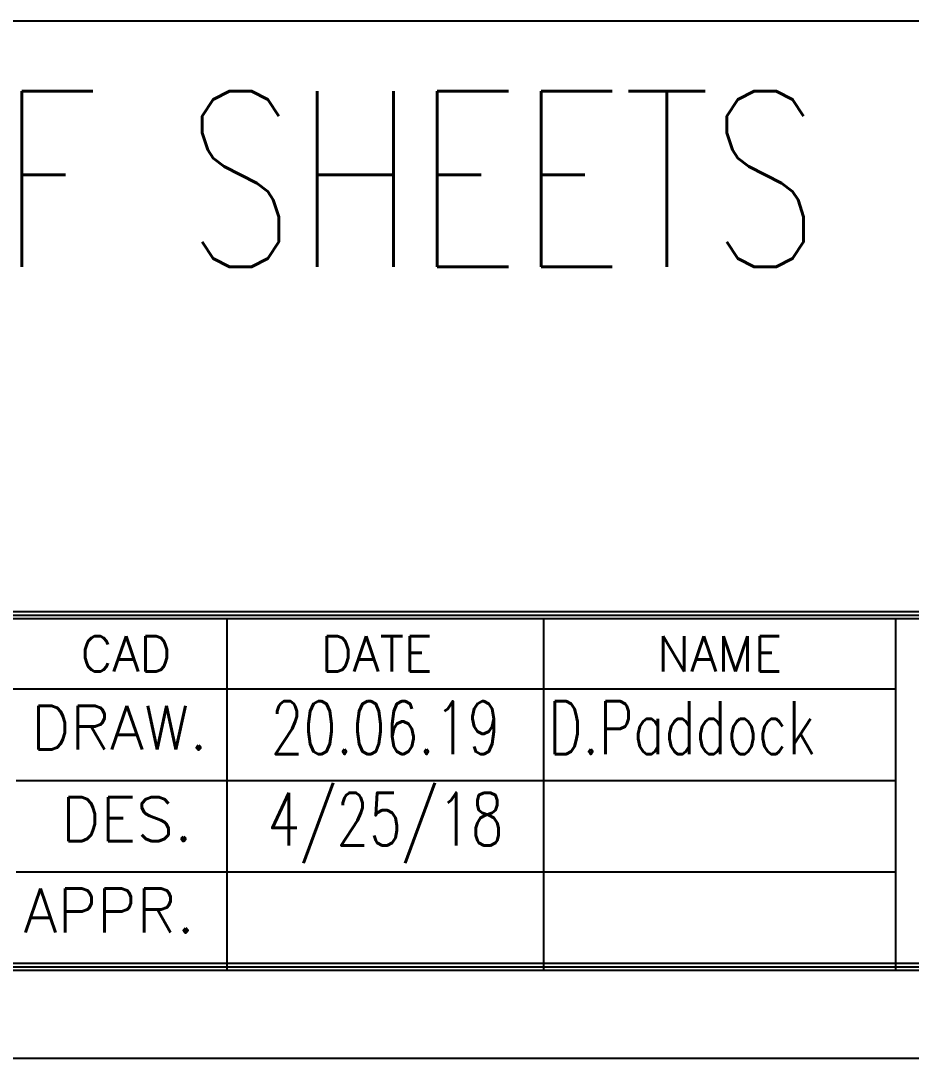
# Model space of a CAD drawing. Extents: x 0 to 420, y 0 to 297.
# Drawn here: x 89.5 to 140.1, y 0 to 59 of the extents above; entities that cross this region are included whole.
import ezdxf
from ezdxf.enums import TextEntityAlignment as Align

# ---------------------------------------------------------------- set-up
doc = ezdxf.new("R2010")
doc.units = 0
doc.header["$LTSCALE"] = 25
doc.layers.add('ECS_LEV_PG_FRAME', color=7, linetype='CONTINUOUS')
doc.layers.add('ECS_LEV_PH_DATA', color=7, linetype='CONTINUOUS')
doc.styles.add('ROMANS', font='ROMANS.SHX', dxfattribs={"oblique": 0.017453})

# ---------------------------------------------------------------- blocks, each defined once
blk = doc.blocks.new('__TEXT_')
blk = doc.blocks.new('__PHTEXT_')

msp = doc.modelspace()

# ---------------------------------------------------------------- linework, layer by layer
at = {"layer": 'ECS_LEV_PG_FRAME', "color": 7, "linetype": 'Continuous'}
msp.add_line((0, 0), (420, 0), dxfattribs=at)
at = {"layer": 'ECS_LEV_PH_DATA', "linetype": 'Continuous'}
for p, q in [((28, 59), (406, 59)), ((99.65, 5.4), (100.15, 5.4))]:
    msp.add_line(p, q, dxfattribs=at)
at = {"layer": 'ECS_LEV_PH_DATA', "linetype": 'Continuous', "ltscale": 0.33}
for p, q in [((5, 25.4), (415, 25.4)), ((5, 25.2), (415, 25.2)), ((5, 25), (415, 25)), ((101.25, 5), (101.25, 25)), ((119.25, 5), (119.25, 25)), ((139.25, 5), (139.25, 25)), ((5, 5.4), (415, 5.4)), ((5, 5.2), (415, 5.2)), ((5, 5), (415, 5))]:
    msp.add_line(p, q, dxfattribs=at)
msp.add_lwpolyline([(20, 21), (139.25, 21)], dxfattribs=at)
at = {"layer": 'ECS_LEV_PH_DATA', "ltscale": 0.33}
for points in [[(89.25, 15.8), (139.25, 15.8)], [(89.25, 10.6), (139.25, 10.6)]]:
    msp.add_lwpolyline(points, dxfattribs=at)

# ---------------------------------------------------------------- block references
at = {"layer": 'ECS_LEV_PH_DATA', "linetype": 'Continuous'}
ref = msp.add_blockref('__PHTEXT_', (0, 0), dxfattribs=at)
ref.add_attrib('ECS_T_TEXT_0.1', 'AMOUNT OF SHEETS', dxfattribs={"height": 10, "style": 'ROMANS', "width": 0.725}).set_placement((38, 50), align=Align.MIDDLE_LEFT)
at = {"layer": 'ECS_LEV_PH_DATA', "linetype": 'Continuous', "ltscale": 0.33}
ref = msp.add_blockref('__TEXT_', (0, 330), dxfattribs=at)
ref.add_attrib('ECS_T_TEXT_0.0', 'CAD', dxfattribs={"linetype": 'Continuous', "height": 2, "style": 'ROMANS'}).set_placement((95.5, 23), align=Align.MIDDLE_CENTER)
at = {"layer": 'ECS_LEV_PH_DATA', "linetype": 'Continuous'}
ref = msp.add_blockref('__PHTEXT_', (0, 0), dxfattribs=at)
ref.add_attrib('ECS_T_TEXT_0.1', 'DATE', dxfattribs={"height": 2, "style": 'ROMANS'}).set_placement((109.75, 23), align=Align.MIDDLE_CENTER)
ref = msp.add_blockref('__PHTEXT_', (0, 0), dxfattribs=at)
ref.add_attrib('ECS_T_TEXT_0.1', 'NAME', dxfattribs={"height": 2, "style": 'ROMANS'}).set_placement((129.25, 23), align=Align.MIDDLE_CENTER)
ref = msp.add_blockref('__PHTEXT_', (0, 0), dxfattribs=at)
ref.add_attrib('?pgdescr02_0.0', '20.06.19', dxfattribs={"height": 3, "style": 'ROMANS', "width": 0.725}).set_placement((110.25, 18.8), align=Align.MIDDLE_CENTER)
ref = msp.add_blockref('__PHTEXT_', (0, 0), dxfattribs=at)
ref.add_attrib('?pgdescr04_0.0', 'D.Paddock', dxfattribs={"height": 3, "style": 'ROMANS', "width": 0.725}).set_placement((119.493, 18.8), align=Align.MIDDLE_LEFT)
ref = msp.add_blockref('__PHTEXT_', (0, 0), dxfattribs=at)
ref.add_attrib('ECS_T_TEXT_0.1', 'DRAW.', dxfattribs={"height": 2.5, "style": 'ROMANS'}).set_placement((95.124, 18.8), align=Align.MIDDLE_CENTER)
ref = msp.add_blockref('__PHTEXT_', (0, 0), dxfattribs=at)
ref.add_attrib('?pgdescr03_0.0', '4/25/18', dxfattribs={"height": 3, "style": 'ROMANS', "width": 0.725}).set_placement((110.25, 13.6), align=Align.MIDDLE_CENTER)
ref = msp.add_blockref('__PHTEXT_', (0, 0), dxfattribs=at)
ref.add_attrib('ECS_T_TEXT_0.1', 'DES.', dxfattribs={"height": 2.5, "style": 'ROMANS'}).set_placement((95.55, 13.6), align=Align.MIDDLE_CENTER)
ref = msp.add_blockref('__PHTEXT_', (0, 0), dxfattribs=at)
ref.add_attrib('ECS_T_TEXT_0.1', 'APPR.', dxfattribs={"height": 2.5, "style": 'ROMANS'}).set_placement((94.55, 8.4), align=Align.MIDDLE_CENTER)

doc.saveas('drawing.dxf')
